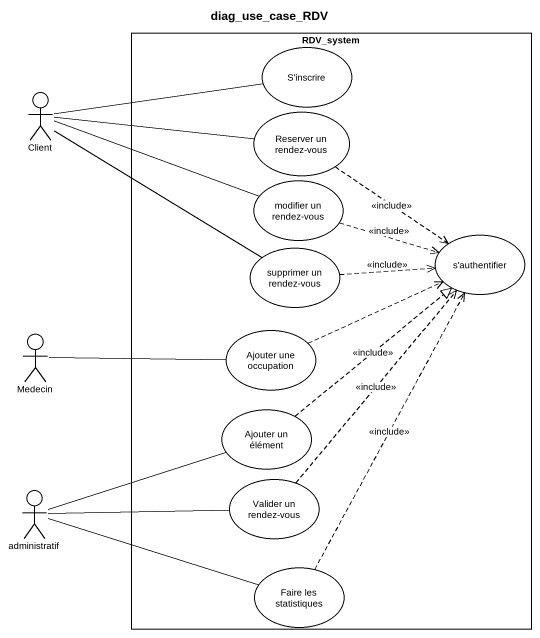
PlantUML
@startuml
title diag_use_case_RDV
rectangle RDV_system {
  usecase "S'inscrire" as S_inscrire
  usecase "Reserver un rendez-vous" as Reserver_un_rendez_vous
  usecase "modifier un rendez-vous" as modifier_un_rendez_vous
  usecase "supprimer un rendez-vous" as supprimer_un_rendez_vous
  usecase "s'authentifier" as s_authentifier
  usecase "Ajouter une occupation" as Ajouter_une_occupation
  usecase "Ajouter un élément" as Ajouter_un_élément
  usecase "Valider un rendez-vous" as Valider_un_rendez_vous
  usecase "Faire les statistiques" as Faire_les_statistiques
}
actor Client
actor Medecin
actor administratif
Client -right- S_inscrire
Client -right- Reserver_un_rendez_vous
Client -right- modifier_un_rendez_vous
Client -right- supprimer_un_rendez_vous
Reserver_un_rendez_vous ..> s_authentifier : <<include>>
modifier_un_rendez_vous .right.> s_authentifier : <<include>>
supprimer_un_rendez_vous .right.> s_authentifier : <<include>>
Medecin -right- Ajouter_une_occupation
Ajouter_une_occupation .right.> s_authentifier
Ajouter_un_élément .up.|> s_authentifier : <<include>>
administratif -right- Ajouter_un_élément
administratif -right- Valider_un_rendez_vous
administratif -right- Faire_les_statistiques
Valider_un_rendez_vous .up.> s_authentifier : <<include>>
Faire_les_statistiques .up.> s_authentifier : <<include>>
@enduml
